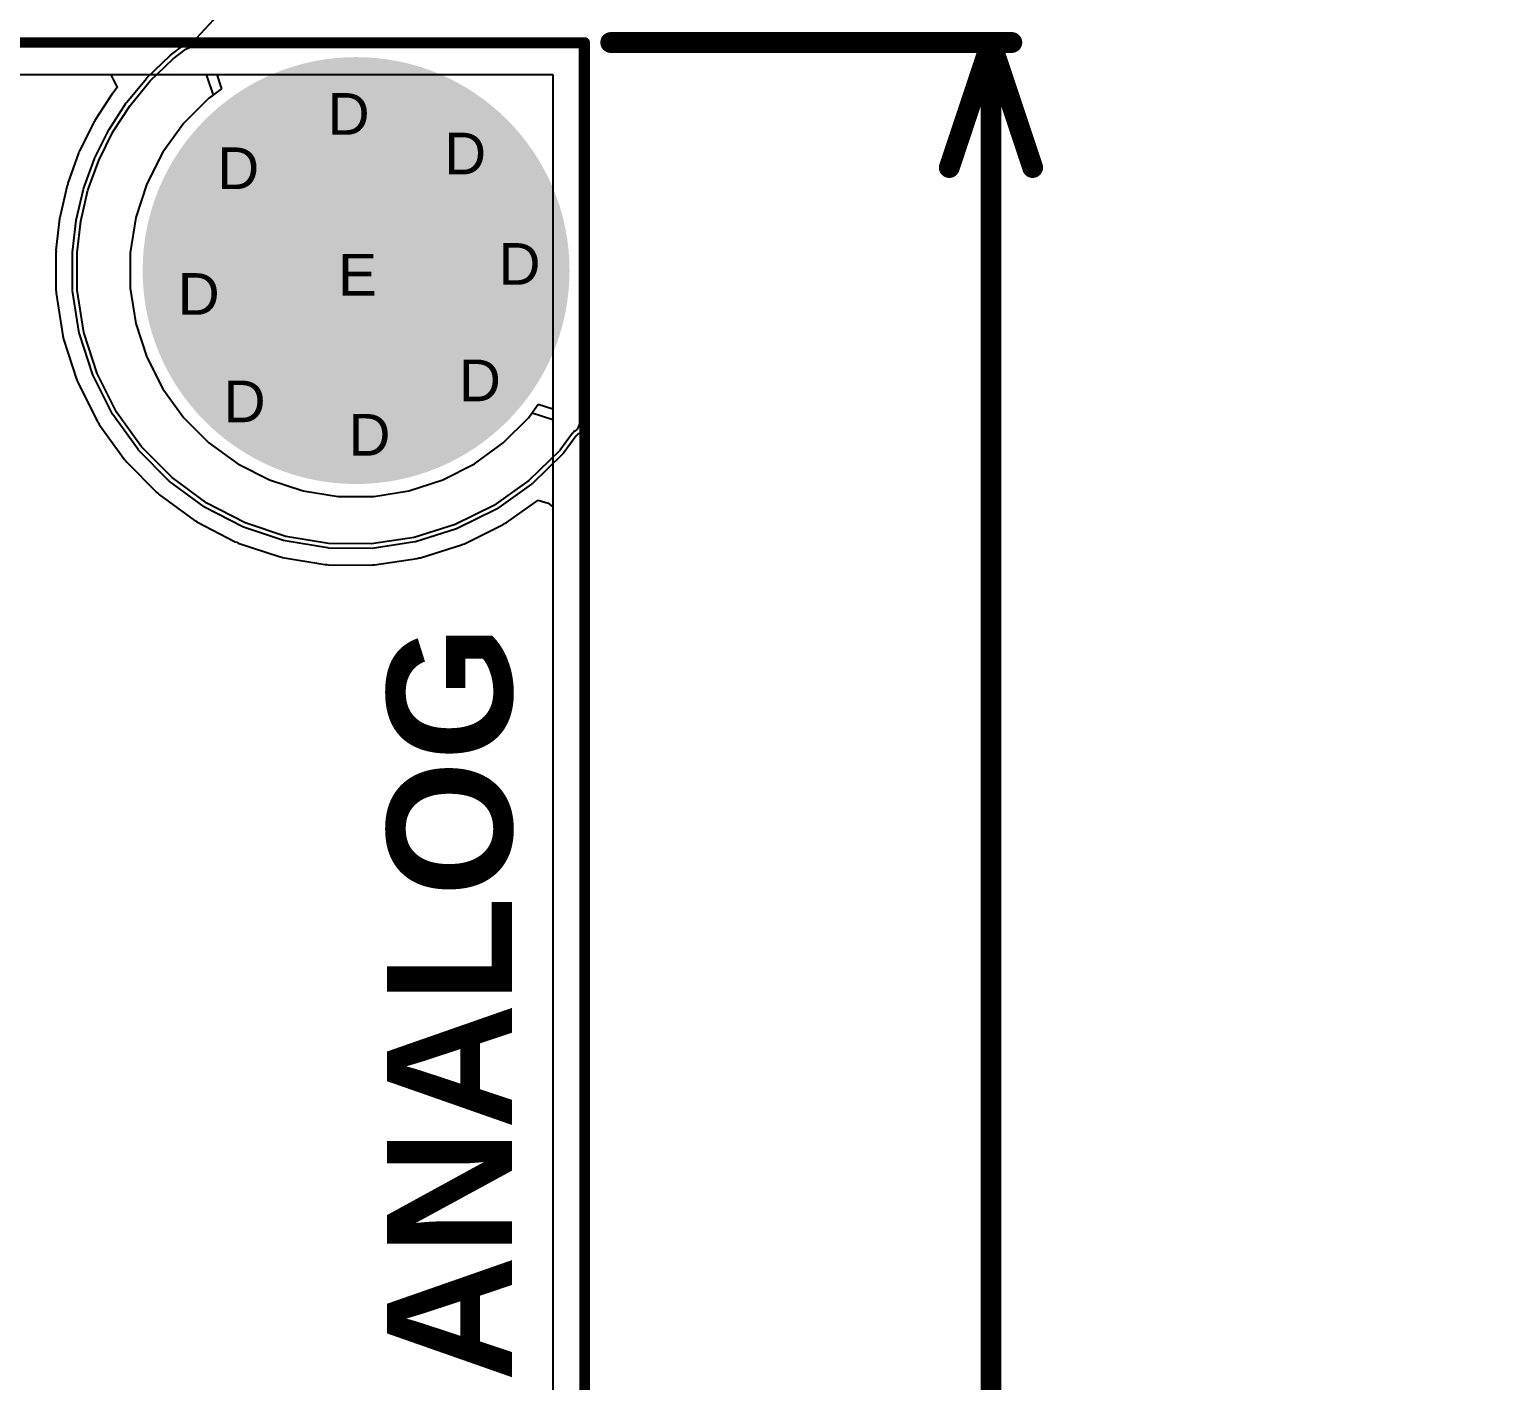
# Model space of a CAD drawing. Header units: inches. Extents: x 0 to 5032, y 0 to 5323.
# Drawn here: x 193.23 to 211.2, y 113.69 to 130.16 of the extents above; entities that cross this region are included whole.
import ezdxf

# ---------------------------------------------------------------- set-up
doc = ezdxf.new("R2010")
doc.units = ezdxf.units.IN
for name, color, linetype in [('Board Outline', 216, 'Continuous'), ('Bottom Layer', 5, 'Continuous'), ('Bottom Solder', 6, 'Continuous'), ('Drill Drawing', 1, 'Continuous'), ('Layer 1', 16, 'Continuous'), ('Layer 2', 76, 'Continuous'), ('Multi-Layer', 9, 'Continuous'), ('Pad Holes', 156, 'Continuous'), ('Top Layer', 1, 'Continuous'), ('Top Overlay', 2, 'Continuous'), ('Top Solder', 216, 'Continuous'), ('Via Holes', 16, 'Continuous')]:
    doc.layers.add(name, color=color, linetype=linetype)
doc.styles.add('Arial', font='', dxfattribs={"height": 0.2})
doc.styles.add('Arial_Bold', font='', dxfattribs={"height": 0.2})
doc.styles.get('Arial').set_extended_font_data('Arial')
doc.styles.get('Arial_Bold').set_extended_font_data('Arial', bold=True)

msp = doc.modelspace()

# ---------------------------------------------------------------- hatches: boundary and pattern name
at = {"layer": 'Bottom Layer'}
h = msp.add_hatch(color=5, dxfattribs=at)
edge = h.paths.add_edge_path()
edge.add_arc((197.213, 127.22), 2.5, 0, 360)
h = msp.add_hatch(color=5, dxfattribs=at)
edge = h.paths.add_edge_path()
edge.add_arc((197.086, 129.18), 0.3, 0, 360)
h = msp.add_hatch(color=5, dxfattribs=at)
edge = h.paths.add_edge_path()
edge.add_arc((198.506, 128.697), 0.3, 0, 360)
h = msp.add_hatch(color=5, dxfattribs=at)
edge = h.paths.add_edge_path()
edge.add_arc((195.74, 128.518), 0.3, 0, 360)
h = msp.add_hatch(color=5, dxfattribs=at)
edge = h.paths.add_edge_path()
edge.add_arc((199.169, 127.352), 0.3, 0, 360)
h = msp.add_hatch(color=5, dxfattribs=at)
edge = h.paths.add_edge_path()
edge.add_arc((195.258, 126.986), 0.3, 0, 360)
h = msp.add_hatch(color=5, dxfattribs=at)
edge = h.paths.add_edge_path()
edge.add_arc((198.686, 125.931), 0.3, 0, 360)
h = msp.add_hatch(color=5, dxfattribs=at)
edge = h.paths.add_edge_path()
edge.add_arc((195.818, 125.676), 0.3, 0, 360)
h = msp.add_hatch(color=5, dxfattribs=at)
edge = h.paths.add_edge_path()
edge.add_arc((197.34, 125.269), 0.3, 0, 360)
at = {"layer": 'Bottom Solder'}
h = msp.add_hatch(color=6, dxfattribs=at)
edge = h.paths.add_edge_path()
edge.add_arc((197.213, 127.22), 2.602, 0, 360)
h = msp.add_hatch(color=6, dxfattribs=at)
edge = h.paths.add_edge_path()
edge.add_arc((197.086, 129.18), 0.402, 0, 360)
h = msp.add_hatch(color=6, dxfattribs=at)
edge = h.paths.add_edge_path()
edge.add_arc((198.506, 128.697), 0.402, 0, 360)
h = msp.add_hatch(color=6, dxfattribs=at)
edge = h.paths.add_edge_path()
edge.add_arc((195.74, 128.518), 0.402, 0, 360)
h = msp.add_hatch(color=6, dxfattribs=at)
edge = h.paths.add_edge_path()
edge.add_arc((199.169, 127.352), 0.402, 0, 360)
h = msp.add_hatch(color=6, dxfattribs=at)
edge = h.paths.add_edge_path()
edge.add_arc((195.258, 126.986), 0.402, 0, 360)
h = msp.add_hatch(color=6, dxfattribs=at)
edge = h.paths.add_edge_path()
edge.add_arc((198.686, 125.931), 0.402, 0, 360)
h = msp.add_hatch(color=6, dxfattribs=at)
edge = h.paths.add_edge_path()
edge.add_arc((195.818, 125.676), 0.402, 0, 360)
h = msp.add_hatch(color=6, dxfattribs=at)
edge = h.paths.add_edge_path()
edge.add_arc((197.34, 125.269), 0.402, 0, 360)
at = {"layer": 'Layer 1'}
h = msp.add_hatch(color=16, dxfattribs=at)
edge = h.paths.add_edge_path()
edge.add_arc((197.213, 127.22), 2.5, 0, 360)
h = msp.add_hatch(color=16, dxfattribs=at)
edge = h.paths.add_edge_path()
edge.add_arc((197.086, 129.18), 0.3, 0, 360)
h = msp.add_hatch(color=16, dxfattribs=at)
edge = h.paths.add_edge_path()
edge.add_arc((198.506, 128.697), 0.3, 0, 360)
h = msp.add_hatch(color=16, dxfattribs=at)
edge = h.paths.add_edge_path()
edge.add_arc((195.74, 128.518), 0.3, 0, 360)
h = msp.add_hatch(color=16, dxfattribs=at)
edge = h.paths.add_edge_path()
edge.add_arc((199.169, 127.352), 0.3, 0, 360)
h = msp.add_hatch(color=16, dxfattribs=at)
edge = h.paths.add_edge_path()
edge.add_arc((195.258, 126.986), 0.3, 0, 360)
h = msp.add_hatch(color=16, dxfattribs=at)
edge = h.paths.add_edge_path()
edge.add_arc((198.686, 125.931), 0.3, 0, 360)
h = msp.add_hatch(color=16, dxfattribs=at)
edge = h.paths.add_edge_path()
edge.add_arc((195.818, 125.676), 0.3, 0, 360)
h = msp.add_hatch(color=16, dxfattribs=at)
edge = h.paths.add_edge_path()
edge.add_arc((197.34, 125.269), 0.3, 0, 360)
at = {"layer": 'Layer 2'}
h = msp.add_hatch(color=76, dxfattribs=at)
edge = h.paths.add_edge_path()
edge.add_arc((197.213, 127.22), 2.5, 0, 360)
h = msp.add_hatch(color=76, dxfattribs=at)
edge = h.paths.add_edge_path()
edge.add_arc((197.086, 129.18), 0.3, 0, 360)
h = msp.add_hatch(color=76, dxfattribs=at)
edge = h.paths.add_edge_path()
edge.add_arc((198.506, 128.697), 0.3, 0, 360)
h = msp.add_hatch(color=76, dxfattribs=at)
edge = h.paths.add_edge_path()
edge.add_arc((195.74, 128.518), 0.3, 0, 360)
h = msp.add_hatch(color=76, dxfattribs=at)
edge = h.paths.add_edge_path()
edge.add_arc((199.169, 127.352), 0.3, 0, 360)
h = msp.add_hatch(color=76, dxfattribs=at)
edge = h.paths.add_edge_path()
edge.add_arc((195.258, 126.986), 0.3, 0, 360)
h = msp.add_hatch(color=76, dxfattribs=at)
edge = h.paths.add_edge_path()
edge.add_arc((198.686, 125.931), 0.3, 0, 360)
h = msp.add_hatch(color=76, dxfattribs=at)
edge = h.paths.add_edge_path()
edge.add_arc((195.818, 125.676), 0.3, 0, 360)
h = msp.add_hatch(color=76, dxfattribs=at)
edge = h.paths.add_edge_path()
edge.add_arc((197.34, 125.269), 0.3, 0, 360)
at = {"layer": 'Multi-Layer'}
h = msp.add_hatch(color=9, dxfattribs=at)
edge = h.paths.add_edge_path()
edge.add_arc((197.213, 127.22), 2.5, 0, 360)
at = {"layer": 'Pad Holes'}
h = msp.add_hatch(color=7, dxfattribs=at)
edge = h.paths.add_edge_path()
edge.add_arc((197.213, 127.22), 1.55, 0, 360)
at = {"layer": 'Top Layer'}
h = msp.add_hatch(color=1, dxfattribs=at)
edge = h.paths.add_edge_path()
edge.add_arc((197.213, 127.22), 2.5, 0, 360)
h = msp.add_hatch(color=1, dxfattribs=at)
edge = h.paths.add_edge_path()
edge.add_arc((197.086, 129.18), 0.3, 0, 360)
h = msp.add_hatch(color=1, dxfattribs=at)
edge = h.paths.add_edge_path()
edge.add_arc((198.506, 128.697), 0.3, 0, 360)
h = msp.add_hatch(color=1, dxfattribs=at)
edge = h.paths.add_edge_path()
edge.add_arc((195.74, 128.518), 0.3, 0, 360)
h = msp.add_hatch(color=1, dxfattribs=at)
edge = h.paths.add_edge_path()
edge.add_arc((199.169, 127.352), 0.3, 0, 360)
h = msp.add_hatch(color=1, dxfattribs=at)
edge = h.paths.add_edge_path()
edge.add_arc((195.258, 126.986), 0.3, 0, 360)
h = msp.add_hatch(color=1, dxfattribs=at)
edge = h.paths.add_edge_path()
edge.add_arc((198.686, 125.931), 0.3, 0, 360)
h = msp.add_hatch(color=1, dxfattribs=at)
edge = h.paths.add_edge_path()
edge.add_arc((195.818, 125.676), 0.3, 0, 360)
h = msp.add_hatch(color=1, dxfattribs=at)
edge = h.paths.add_edge_path()
edge.add_arc((197.34, 125.269), 0.3, 0, 360)
at = {"layer": 'Top Solder'}
h = msp.add_hatch(color=216, dxfattribs=at)
edge = h.paths.add_edge_path()
edge.add_arc((197.213, 127.22), 2.602, 0, 360)
h = msp.add_hatch(color=216, dxfattribs=at)
edge = h.paths.add_edge_path()
edge.add_arc((197.086, 129.18), 0.402, 0, 360)
h = msp.add_hatch(color=216, dxfattribs=at)
edge = h.paths.add_edge_path()
edge.add_arc((198.506, 128.697), 0.402, 0, 360)
h = msp.add_hatch(color=216, dxfattribs=at)
edge = h.paths.add_edge_path()
edge.add_arc((195.74, 128.518), 0.402, 0, 360)
h = msp.add_hatch(color=216, dxfattribs=at)
edge = h.paths.add_edge_path()
edge.add_arc((199.169, 127.352), 0.402, 0, 360)
h = msp.add_hatch(color=216, dxfattribs=at)
edge = h.paths.add_edge_path()
edge.add_arc((195.258, 126.986), 0.402, 0, 360)
h = msp.add_hatch(color=216, dxfattribs=at)
edge = h.paths.add_edge_path()
edge.add_arc((198.686, 125.931), 0.402, 0, 360)
h = msp.add_hatch(color=216, dxfattribs=at)
edge = h.paths.add_edge_path()
edge.add_arc((195.818, 125.676), 0.402, 0, 360)
h = msp.add_hatch(color=216, dxfattribs=at)
edge = h.paths.add_edge_path()
edge.add_arc((197.34, 125.269), 0.402, 0, 360)
at = {"layer": 'Via Holes'}
h = msp.add_hatch(color=7, dxfattribs=at)
edge = h.paths.add_edge_path()
edge.add_arc((197.086, 129.18), 0.15, 0, 360)
h = msp.add_hatch(color=7, dxfattribs=at)
edge = h.paths.add_edge_path()
edge.add_arc((198.506, 128.697), 0.15, 0, 360)
h = msp.add_hatch(color=7, dxfattribs=at)
edge = h.paths.add_edge_path()
edge.add_arc((195.74, 128.518), 0.15, 0, 360)
h = msp.add_hatch(color=7, dxfattribs=at)
edge = h.paths.add_edge_path()
edge.add_arc((199.169, 127.352), 0.15, 0, 360)
h = msp.add_hatch(color=7, dxfattribs=at)
edge = h.paths.add_edge_path()
edge.add_arc((195.258, 126.986), 0.15, 0, 360)
h = msp.add_hatch(color=7, dxfattribs=at)
edge = h.paths.add_edge_path()
edge.add_arc((198.686, 125.931), 0.15, 0, 360)
h = msp.add_hatch(color=7, dxfattribs=at)
edge = h.paths.add_edge_path()
edge.add_arc((195.818, 125.676), 0.15, 0, 360)
h = msp.add_hatch(color=7, dxfattribs=at)
edge = h.paths.add_edge_path()
edge.add_arc((197.34, 125.269), 0.15, 0, 360)

# ---------------------------------------------------------------- linework, layer by layer
at = {"layer": 'Board Outline'}
for points in [[(200.317, 130, 0.254, 0.254, 0), (205.207, 130, 0.254, 0.254, 0)], [(204.445, 128.476, 0.254, 0.254, 0), (204.953, 130, 0.254, 0.254, 0)], [(204.953, 130, 0.254, 0.254, 0), (205.461, 128.476, 0.254, 0.254, 0)], [(204.953, 72.491, 0.254, 0.254, 0), (204.953, 130, 0.254, 0.254, 0)], [(0, 130, 0.127, 0.127, 0), (200, 130, 0.127, 0.127, 0)], [(200, 0, 0.127, 0.127, 0), (200, 130, 0.127, 0.127, 0)]]:
    msp.add_lwpolyline(points, format="xyseb", dxfattribs=at)
for points in [[(200.254, 130, 0.127, 0.127, 1), (200.381, 130, 0.127, 0.127, 1)], [(204.889, 130, 0.127, 0.127, 1), (205.016, 130, 0.127, 0.127, 1)], [(204.889, 130, 0.127, 0.127, 1), (205.016, 130, 0.127, 0.127, 1)], [(204.889, 130, 0.127, 0.127, 1), (205.016, 130, 0.127, 0.127, 1)], [(205.143, 130, 0.127, 0.127, 1), (205.27, 130, 0.127, 0.127, 1)], [(199.968, 130, 0.0635, 0.0635, 1), (200.032, 130, 0.0635, 0.0635, 1)], [(199.968, 130, 0.0635, 0.0635, 1), (200.032, 130, 0.0635, 0.0635, 1)], [(204.381, 128.476, 0.127, 0.127, 1), (204.508, 128.476, 0.127, 0.127, 1)], [(205.397, 128.476, 0.127, 0.127, 1), (205.524, 128.476, 0.127, 0.127, 1)]]:
    msp.add_lwpolyline(points, format="xyseb", close=True, dxfattribs=at)
at = {"layer": 'Bottom Layer'}
for p, q in [((162.213, 129.612), (195.516, 129.612)), ((195.516, 129.612), (195.574, 129.434)), ((195.574, 129.434), (195.419, 129.321)), ((195.419, 129.321), (195.112, 129.015)), ((195.112, 129.015), (194.857, 128.664)), ((194.857, 128.664), (194.661, 128.278)), ((194.661, 128.278), (194.527, 127.865)), ((194.527, 127.865), (194.459, 127.437)), ((194.459, 127.437), (194.459, 127.004)), ((194.459, 127.004), (194.527, 126.575)), ((194.527, 126.575), (194.661, 126.163)), ((194.661, 126.163), (194.857, 125.777)), ((194.857, 125.777), (195.112, 125.426)), ((195.112, 125.426), (195.419, 125.12)), ((199.007, 125.12), (199.314, 125.426)), ((199.314, 125.426), (199.434, 125.592)), ((199.434, 125.592), (199.612, 125.534)), ((199.612, 125.534), (199.612, 60.428)), ((195.419, 125.12), (195.77, 124.865)), ((198.656, 124.865), (199.007, 125.12)), ((195.77, 124.865), (196.156, 124.668)), ((198.27, 124.668), (198.656, 124.865)), ((196.156, 124.668), (196.568, 124.534)), ((196.568, 124.534), (196.996, 124.466)), ((197.43, 124.466), (197.858, 124.534)), ((197.858, 124.534), (198.27, 124.668)), ((196.996, 124.466), (197.43, 124.466))]:
    msp.add_line(p, q, dxfattribs=at)
at = {"layer": 'Layer 1'}
for p, q in [((0.388, 129.612), (199.612, 129.612)), ((199.612, 129.612), (199.612, 60.51))]:
    msp.add_line(p, q, dxfattribs=at)
at = {"layer": 'Layer 2'}
for p, q in [((180.375, 129.612), (195.387, 129.612)), ((195.387, 129.612), (195.469, 129.358)), ((195.419, 129.321), (195.112, 129.015)), ((195.469, 129.358), (195.419, 129.321)), ((195.112, 129.015), (194.857, 128.664)), ((194.857, 128.664), (194.661, 128.278)), ((194.661, 128.278), (194.527, 127.865)), ((194.527, 127.865), (194.459, 127.437)), ((194.459, 127.437), (194.459, 127.004)), ((194.459, 127.004), (194.527, 126.575)), ((194.527, 126.575), (194.661, 126.163)), ((194.661, 126.163), (194.857, 125.777)), ((194.857, 125.777), (195.112, 125.426)), ((195.112, 125.426), (195.419, 125.12)), ((199.007, 125.12), (199.314, 125.426)), ((199.314, 125.426), (199.358, 125.487)), ((199.358, 125.487), (199.612, 125.404)), ((199.612, 125.404), (199.612, 60.51)), ((195.419, 125.12), (195.77, 124.865)), ((198.656, 124.865), (199.007, 125.12)), ((195.77, 124.865), (196.156, 124.668)), ((198.27, 124.668), (198.656, 124.865)), ((196.156, 124.668), (196.568, 124.534)), ((196.568, 124.534), (196.996, 124.466)), ((197.43, 124.466), (197.858, 124.534)), ((197.858, 124.534), (198.27, 124.668)), ((196.996, 124.466), (197.43, 124.466))]:
    msp.add_line(p, q, dxfattribs=at)
at = {"layer": 'Top Layer'}
for p, q in [((195.136, 129.917), (195.145, 129.923)), ((195.145, 129.923), (195.163, 129.933)), ((195.163, 129.933), (195.183, 129.939)), ((195.183, 129.939), (195.203, 129.943)), ((195.203, 129.943), (195.213, 129.943)), ((195.213, 129.943), (195.213, 129.943)), ((195.213, 129.943), (199.935, 129.943)), ((199.935, 129.943), (199.935, 128.677)), ((194.704, 129.532), (194.982, 129.8)), ((194.982, 129.8), (195.136, 129.917)), ((162.207, 129.612), (194.225, 129.612)), ((194.225, 129.612), (194.3, 129.451)), ((194.25, 129.386), (194.24, 129.375)), ((194.258, 129.399), (194.25, 129.386)), ((194.3, 129.451), (194.258, 129.399)), ((194.457, 129.234), (194.704, 129.532)), ((194.24, 129.375), (194.03, 129.051)), ((194.247, 128.91), (194.457, 129.234)), ((194.015, 129.025), (193.843, 128.678)), ((194.024, 129.037), (194.015, 129.025)), ((194.03, 129.051), (194.024, 129.037)), ((194.075, 128.563), (194.247, 128.91)), ((193.839, 128.664), (193.831, 128.651)), ((193.843, 128.678), (193.839, 128.664)), ((199.935, 128.677), (199.935, 125.37)), ((193.831, 128.651), (193.7, 128.287)), ((193.944, 128.2), (194.075, 128.563)), ((193.692, 128.259), (193.604, 127.882)), ((193.698, 128.272), (193.692, 128.259)), ((193.7, 128.287), (193.698, 128.272)), ((193.856, 127.823), (193.944, 128.2)), ((193.599, 127.853), (193.554, 127.469)), ((193.603, 127.867), (193.599, 127.853)), ((193.604, 127.882), (193.603, 127.867)), ((193.811, 127.439), (193.856, 127.823)), ((193.555, 127.454), (193.553, 127.439)), ((193.553, 127.439), (193.553, 127.246)), ((193.554, 127.469), (193.555, 127.454)), ((193.811, 127.246), (193.811, 127.439)), ((193.553, 127.246), (193.553, 126.983)), ((193.811, 126.983), (193.811, 127.246)), ((193.553, 126.983), (193.556, 126.963)), ((193.556, 126.963), (193.556, 126.943)), ((193.556, 126.943), (193.637, 126.424)), ((193.893, 126.464), (193.811, 126.983)), ((193.637, 126.424), (193.644, 126.405)), ((193.644, 126.405), (193.647, 126.385)), ((193.647, 126.385), (193.808, 125.885)), ((194.055, 125.965), (193.893, 126.464)), ((193.808, 125.885), (193.818, 125.867)), ((193.818, 125.867), (193.824, 125.848)), ((193.824, 125.848), (194.061, 125.379)), ((194.292, 125.496), (194.055, 125.965)), ((194.599, 125.07), (194.292, 125.496)), ((194.061, 125.379), (194.073, 125.363)), ((194.073, 125.363), (194.082, 125.345)), ((194.082, 125.345), (194.389, 124.919)), ((199.861, 125.249), (199.858, 125.244)), ((199.864, 125.254), (199.861, 125.249)), ((199.865, 125.256), (199.864, 125.254)), ((199.881, 125.264), (199.865, 125.256)), ((199.907, 125.288), (199.881, 125.264)), ((199.926, 125.318), (199.907, 125.288)), ((199.935, 125.352), (199.926, 125.318)), ((199.935, 125.37), (199.935, 125.352)), ((194.969, 124.697), (194.599, 125.07)), ((199.853, 125.237), (199.696, 125.027)), ((199.855, 125.239), (199.853, 125.237)), ((199.858, 125.244), (199.855, 125.239)), ((194.389, 124.919), (194.404, 124.905)), ((194.404, 124.905), (194.415, 124.888)), ((194.415, 124.888), (194.785, 124.515)), ((199.696, 125.027), (199.32, 124.66)), ((195.392, 124.386), (194.969, 124.697)), ((199.32, 124.66), (198.892, 124.357)), ((194.785, 124.515), (194.802, 124.503)), ((194.802, 124.503), (194.816, 124.488)), ((194.816, 124.488), (195.239, 124.178)), ((195.859, 124.145), (195.392, 124.386)), ((198.892, 124.357), (198.421, 124.123)), ((199.041, 124.145), (199.434, 124.423)), ((199.434, 124.423), (199.554, 124.385)), ((199.554, 124.385), (199.612, 124.34)), ((195.239, 124.178), (195.257, 124.169)), ((195.257, 124.169), (195.273, 124.156)), ((199.612, 124.34), (199.612, 60.428)), ((195.273, 124.156), (195.74, 123.915)), ((196.357, 123.979), (195.859, 124.145)), ((198.421, 124.123), (197.92, 123.966)), ((198.536, 123.891), (199.007, 124.125)), ((199.007, 124.125), (199.023, 124.137)), ((199.023, 124.137), (199.041, 124.145)), ((195.74, 123.915), (195.759, 123.909)), ((195.759, 123.909), (195.777, 123.899)), ((195.777, 123.899), (196.275, 123.734)), ((196.875, 123.893), (196.357, 123.979)), ((197.4, 123.889), (196.875, 123.893)), ((197.92, 123.966), (197.4, 123.889)), ((197.997, 123.719), (198.499, 123.876)), ((198.499, 123.876), (198.516, 123.886)), ((198.516, 123.886), (198.536, 123.891)), ((196.275, 123.734), (196.296, 123.731)), ((196.296, 123.731), (196.315, 123.724)), ((196.315, 123.724), (196.833, 123.638)), ((196.833, 123.638), (196.853, 123.639)), ((196.853, 123.639), (196.873, 123.634)), ((196.873, 123.634), (197.398, 123.63)), ((197.398, 123.63), (197.418, 123.634)), ((197.418, 123.634), (197.439, 123.633)), ((197.439, 123.633), (197.958, 123.71)), ((197.958, 123.71), (197.977, 123.717)), ((197.977, 123.717), (197.997, 123.719))]:
    msp.add_line(p, q, dxfattribs=at)
at = {"layer": 'Top Solder'}
for p, q in [((195.213, 129.998), (5032.339, 5323.237)), ((194.949, 129.844), (195.103, 129.961)), ((195.103, 129.961), (195.111, 129.967)), ((195.103, 129.961), (195.103, 129.961)), ((195.111, 129.967), (195.116, 129.968)), ((195.116, 129.968), (195.119, 129.972)), ((195.119, 129.972), (195.137, 129.981)), ((195.137, 129.981), (195.142, 129.982)), ((195.142, 129.982), (195.145, 129.985)), ((195.145, 129.985), (195.165, 129.991)), ((195.165, 129.991), (195.17, 129.991)), ((195.17, 129.991), (195.174, 129.994)), ((195.174, 129.994), (195.194, 129.997)), ((195.194, 129.997), (195.199, 129.996)), ((195.199, 129.996), (195.203, 129.998)), ((195.203, 129.998), (195.213, 129.998)), ((195.213, 129.998), (195.213, 129.998)), ((195.213, 129.998), (199.935, 129.998)), ((199.935, 129.998), (199.974, 129.982)), ((199.974, 129.982), (199.99, 129.943)), ((199.99, 129.943), (199.99, 128.677)), ((194.665, 129.572), (194.944, 129.839)), ((194.944, 129.839), (194.947, 129.841)), ((194.947, 129.841), (194.949, 129.844)), ((194.415, 129.269), (194.661, 129.567)), ((194.661, 129.567), (194.664, 129.569)), ((194.664, 129.569), (194.665, 129.572)), ((194.201, 128.94), (194.411, 129.264)), ((194.411, 129.264), (194.414, 129.266)), ((194.414, 129.266), (194.415, 129.269)), ((194.026, 128.588), (194.198, 128.934)), ((194.198, 128.934), (194.2, 128.936)), ((194.2, 128.936), (194.201, 128.94)), ((199.99, 128.677), (199.99, 125.37)), ((193.892, 128.218), (194.023, 128.582)), ((194.023, 128.582), (194.026, 128.584)), ((194.026, 128.584), (194.026, 128.588)), ((193.802, 127.836), (193.891, 128.212)), ((193.891, 128.212), (193.893, 128.215)), ((193.893, 128.215), (193.892, 128.218)), ((193.757, 127.445), (193.801, 127.829)), ((193.801, 127.829), (193.803, 127.832)), ((193.803, 127.832), (193.802, 127.836)), ((193.758, 127.442), (193.757, 127.445)), ((193.757, 127.439), (193.758, 127.442)), ((193.757, 127.246), (193.757, 127.439)), ((193.757, 126.983), (193.757, 127.246)), ((193.758, 126.979), (193.757, 126.983)), ((193.757, 126.975), (193.758, 126.979)), ((193.839, 126.456), (193.757, 126.975)), ((193.841, 126.452), (193.839, 126.456)), ((193.841, 126.447), (193.841, 126.452)), ((194.002, 125.948), (193.841, 126.447)), ((194.005, 125.944), (194.002, 125.948)), ((194.006, 125.94), (194.005, 125.944)), ((194.243, 125.471), (194.006, 125.94)), ((194.246, 125.468), (194.243, 125.471)), ((194.247, 125.464), (194.246, 125.468)), ((194.555, 125.038), (194.247, 125.464)), ((199.944, 125.248), (199.918, 125.224)), ((199.948, 125.255), (199.944, 125.248)), ((199.954, 125.259), (199.948, 125.255)), ((199.972, 125.289), (199.954, 125.259)), ((199.974, 125.297), (199.972, 125.289)), ((199.979, 125.303), (199.974, 125.297)), ((199.988, 125.337), (199.979, 125.303)), ((199.99, 125.352), (199.987, 125.345)), ((199.987, 125.345), (199.988, 125.337)), ((199.99, 125.37), (199.99, 125.37)), ((199.99, 125.37), (199.99, 125.352)), ((199.897, 125.204), (199.74, 124.994)), ((199.899, 125.207), (199.897, 125.204)), ((199.897, 125.204), (199.897, 125.204)), ((199.9, 125.208), (199.899, 125.208)), ((199.899, 125.208), (199.899, 125.207)), ((199.904, 125.213), (199.9, 125.208)), ((199.906, 125.215), (199.904, 125.214)), ((199.904, 125.214), (199.904, 125.213)), ((199.911, 125.221), (199.906, 125.215)), ((199.918, 125.224), (199.911, 125.221)), ((194.558, 125.036), (194.555, 125.038)), ((194.56, 125.031), (194.558, 125.036)), ((194.93, 124.658), (194.56, 125.031)), ((199.735, 124.988), (199.358, 124.621)), ((199.736, 124.992), (199.735, 124.988)), ((199.74, 124.994), (199.736, 124.992)), ((194.934, 124.657), (194.93, 124.658)), ((194.936, 124.653), (194.934, 124.657)), ((195.36, 124.342), (194.936, 124.653)), ((199.352, 124.615), (198.923, 124.312)), ((199.354, 124.619), (199.352, 124.615)), ((199.358, 124.621), (199.354, 124.619)), ((195.364, 124.341), (195.36, 124.342)), ((195.367, 124.337), (195.364, 124.341)), ((195.834, 124.096), (195.367, 124.337)), ((198.916, 124.307), (198.445, 124.074)), ((198.919, 124.311), (198.916, 124.307)), ((198.923, 124.312), (198.919, 124.311)), ((195.838, 124.096), (195.834, 124.096)), ((195.841, 124.093), (195.838, 124.096)), ((196.34, 123.927), (195.841, 124.093)), ((198.437, 124.071), (197.936, 123.914)), ((198.441, 124.074), (198.437, 124.071)), ((198.445, 124.074), (198.441, 124.074)), ((196.344, 123.928), (196.34, 123.927)), ((196.348, 123.925), (196.344, 123.928)), ((196.866, 123.839), (196.348, 123.925)), ((196.871, 123.84), (196.866, 123.839)), ((196.875, 123.838), (196.871, 123.84)), ((197.4, 123.834), (196.875, 123.838)), ((197.404, 123.836), (197.4, 123.834)), ((197.409, 123.834), (197.404, 123.836)), ((197.928, 123.912), (197.409, 123.834)), ((197.932, 123.914), (197.928, 123.912)), ((197.936, 123.914), (197.932, 123.914))]:
    msp.add_line(p, q, dxfattribs=at)

# ---------------------------------------------------------------- texts
at = {"layer": 'Drill Drawing', "style": 'Arial'}
for s, p in [('D', (196.866, 128.876)), ('D', (198.286, 128.393)), ('D', (195.52, 128.213)), ('E', (196.993, 126.916)), ('D', (198.949, 127.047)), ('D', (195.038, 126.681)), ('D', (198.466, 125.627)), ('D', (195.598, 125.371)), ('D', (197.12, 124.964))]:
    msp.add_text(s, height=0.508, dxfattribs=at).set_placement(p)
at = {"layer": 'Top Overlay', "style": 'Arial_Bold'}
msp.add_text('ANALOG', height=1.524, rotation=90, dxfattribs=at).set_placement((199.114, 113.677))

doc.saveas('drawing.dxf')
